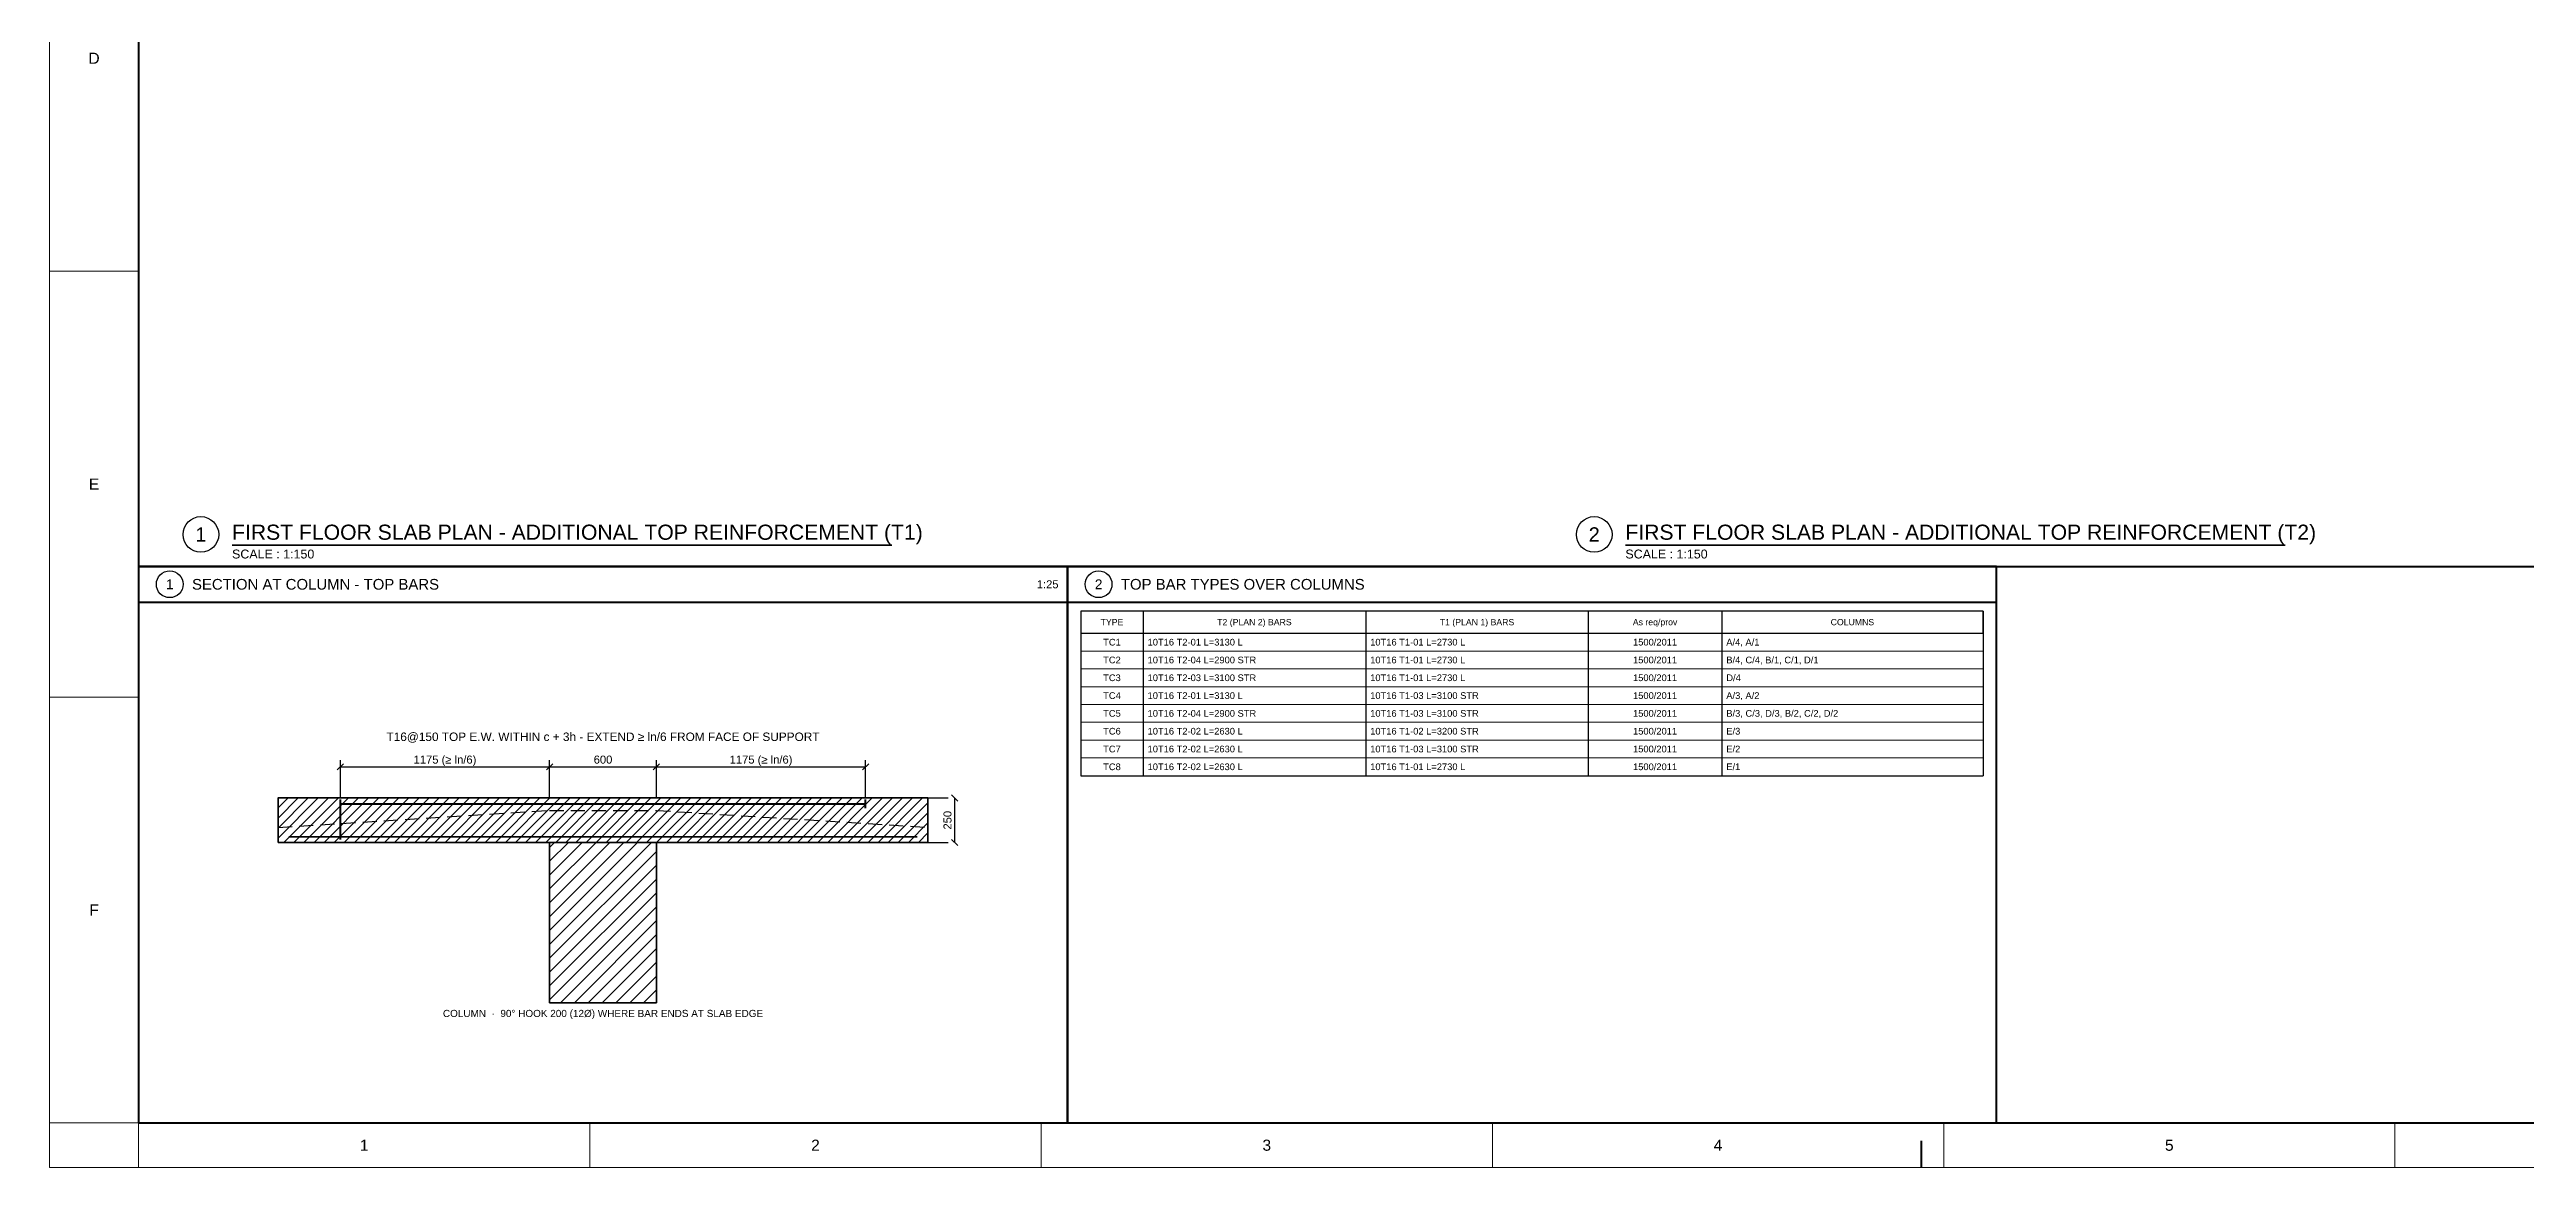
# Model space of a CAD drawing. Header units: millimetres. Extents: x 0 to 126150, y 0 to 89100.
# Drawn here: x 0 to 83462, y 0 to 37669 of the extents above; entities that cross this region are included whole.
import ezdxf
from ezdxf.enums import TextEntityAlignment as Align

# ---------------------------------------------------------------- set-up
doc = ezdxf.new("R2010")
doc.units = ezdxf.units.MM
doc.header["$LTSCALE"] = 37.5
doc.linetypes.add('DASHED', pattern=[19.05, 12.7, -6.35])
doc.layers.get('0').update_dxf_attribs({"linetype": 'CONTINUOUS'})
for name, color, linetype in [('ST-CALLOUT', 3, 'CONTINUOUS'), ('ST-DETAIL', 7, 'CONTINUOUS'), ('ST-DETAIL-HATCH', 8, 'CONTINUOUS'), ('ST-DIM', 8, 'CONTINUOUS'), ('ST-PT-TENDON', 3, 'CONTINUOUS'), ('ST-RB-TEXT', 7, 'CONTINUOUS'), ('ST-SHEET-NOTES', 7, 'CONTINUOUS'), ('ST-SHEET-SCHEDULE', 7, 'CONTINUOUS'), ('ST-SHEET-SCHEDULE-TEXT', 7, 'CONTINUOUS'), ('ST-SHEET-TEXT', 2, 'CONTINUOUS')]:
    doc.layers.add(name, color=color, linetype=linetype)
for name, color, linetype, lineweight in [('ST-COL', 7, 'CONTINUOUS', 35), ('ST-RB-BOT', 1, 'CONTINUOUS', 50), ('ST-RB-TOP', 5, 'CONTINUOUS', 50), ('ST-SHEET-FRAME', 7, 'CONTINUOUS', 50), ('ST-SHEET-TITLE', 7, 'CONTINUOUS', 25)]:
    doc.layers.add(name, color=color, linetype=linetype, lineweight=lineweight)
doc.styles.get("Standard").update_dxf_attribs({"font": 'arial.ttf'})

# ---------------------------------------------------------------- blocks, each defined once
blk = doc.blocks.new('FRAMING_REBAR_ADDITIONAL_AT_COLUMNS_L01')
at = {"layer": 'ST-DETAIL-HATCH'}
h = blk.add_hatch(dxfattribs=at)
h.set_pattern_fill('ANSI31', color=256, scale=75.59)
h.paths.add_polyline_path([(7700, 10950), (29600, 10950), (29600, 12450), (7700, 12450)])
h = blk.add_hatch(dxfattribs=at)
h.set_pattern_fill('ANSI31', color=256, scale=103.937)
h.paths.add_polyline_path([(16850, 5550), (20450, 5550), (20450, 10950), (16850, 10950)])
at = {"layer": 'ST-CALLOUT'}
for centre, radius in [((5100, 21330), 600), ((52050, 21330), 600), ((4050, 19650), 450), ((35350, 19650), 450)]:
    blk.add_circle(centre, radius, dxfattribs=at)
at = {"layer": 'ST-COL', "lineweight": 35}
blk.add_lwpolyline([(16850, 5550), (20450, 5550), (20450, 10950), (16850, 10950)], close=True, dxfattribs=at)
at = {"layer": 'ST-DETAIL', "lineweight": 35}
blk.add_lwpolyline([(7700, 10950), (29600, 10950), (29600, 12450), (7700, 12450)], close=True, dxfattribs=at)
at = {"layer": 'ST-DIM'}
for p, q in [((9695, 13395), (9905, 13605)), ((9800, 12450), (9800, 13725)), ((9800, 13500), (16850, 13500)), ((16745, 13395), (16955, 13605)), ((16745, 13395), (16955, 13605)), ((16850, 12450), (16850, 13725)), ((16850, 12450), (16850, 13725)), ((16850, 13500), (20450, 13500)), ((20345, 13395), (20555, 13605)), ((20345, 13395), (20555, 13605)), ((20450, 12450), (20450, 13725)), ((20450, 12450), (20450, 13725)), ((20450, 13500), (27500, 13500)), ((27395, 13395), (27605, 13605)), ((27500, 12450), (27500, 13725)), ((30605, 12345), (30395, 12555)), ((29600, 12450), (30275, 12450)), ((30500, 10950), (30500, 12450)), ((29600, 10950), (30275, 10950)), ((30605, 10845), (30395, 11055))]:
    blk.add_line(p, q, dxfattribs=at)
at = {"layer": 'ST-PT-TENDON', "linetype": 'DASHED'}
blk.add_lwpolyline([(7700, 11460), (16850, 12030), (20450, 12030), (29600, 11460)], dxfattribs=at)
at = {"layer": 'ST-RB-BOT', "lineweight": 35}
blk.add_line((8060, 11136), (29240, 11136), dxfattribs=at)
at = {"layer": 'ST-RB-TOP'}
for p, q in [((9800, 12102), (9800, 12402)), ((27500, 12102), (27500, 12402))]:
    blk.add_line(p, q, dxfattribs=at)
at = {"layer": 'ST-RB-TOP', "lineweight": 70}
blk.add_lwpolyline([(9800, 11052), (9800, 12252), (27500, 12252)], dxfattribs=at)
at = {"layer": 'ST-SHEET-FRAME', "lineweight": 13}
for p, q in [((0, 30200), (3000, 30200)), ((0, 15850), (3000, 15850)), ((0, 1500), (3000, 1500)), ((3000, 0), (3000, 1500)), ((18206.25, 0), (18206.25, 1500)), ((33412.5, 0), (33412.5, 1500)), ((48618.75, 0), (48618.75, 1500)), ((63825, 0), (63825, 1500)), ((79031.25, 0), (79031.25, 1500))]:
    blk.add_line(p, q, dxfattribs=at)
at = {"layer": 'ST-SHEET-FRAME'}
for p, q in [((3000, 20250), (96900, 20250)), ((3000, 19050), (34300, 19050)), ((34300, 19050), (65600, 19050)), ((63075, 0), (63075, 900))]:
    blk.add_line(p, q, dxfattribs=at)
at = {"layer": 'ST-SHEET-FRAME', "lineweight": 13}
blk.add_lwpolyline([(0, 0), (126150, 0), (126150, 89100), (0, 89100)], close=True, dxfattribs=at)
at = {"layer": 'ST-SHEET-FRAME'}
for points in [[(3000, 1500), (124650, 1500), (124650, 87600), (3000, 87600)], [(3000, 1500), (34300, 1500), (34300, 20250), (3000, 20250)], [(34300, 1500), (65600, 1500), (65600, 20250), (34300, 20250)]]:
    blk.add_lwpolyline(points, close=True, dxfattribs=at)
at = {"layer": 'ST-SHEET-SCHEDULE'}
for p, q in [((34750, 18750), (34750, 13200)), ((36850, 18750), (36850, 13200)), ((44350, 18750), (44350, 13200)), ((51850, 18750), (51850, 13200)), ((56350, 18750), (56350, 13200)), ((65150, 18750), (65150, 13200)), ((34750, 13200), (65150, 13200))]:
    blk.add_line(p, q, dxfattribs=at)
at = {"layer": 'ST-SHEET-SCHEDULE', "lineweight": 5}
for p, q in [((34750, 17400), (65150, 17400)), ((34750, 16800), (65150, 16800)), ((34750, 16200), (65150, 16200)), ((34750, 15600), (65150, 15600)), ((34750, 15000), (65150, 15000)), ((34750, 14400), (65150, 14400)), ((34750, 13800), (65150, 13800)), ((34750, 13200), (65150, 13200))]:
    blk.add_line(p, q, dxfattribs=at)
at = {"layer": 'ST-SHEET-SCHEDULE'}
blk.add_lwpolyline([(34750, 18000), (65150, 18000), (65150, 18750), (34750, 18750)], close=True, dxfattribs=at)
at = {"layer": 'ST-SHEET-TITLE', "lineweight": 35}
for p, q in [((6150, 20970), (28380, 20970)), ((53100, 20970), (75330, 20970))]:
    blk.add_line(p, q, dxfattribs=at)
at = {"layer": 'ST-CALLOUT'}
for s, height, p in [('1', 480, (5100, 21330)), ('2', 480, (52050, 21330)), ('1', 330, (4050, 19650)), ('2', 330, (35350, 19650))]:
    blk.add_text(s, height=height, dxfattribs=at).set_placement(p, align=Align.MIDDLE_CENTER)
at = {"layer": 'ST-DIM'}
for s, p in [('1175 (≥ ln/6)', (13325, 13608)), ('600', (18650, 13608)), ('1175 (≥ ln/6)', (23975, 13608))]:
    blk.add_text(s, height=270, dxfattribs=at).set_placement(p, align=Align.CENTER)
blk.add_text('250', height=270, rotation=90, dxfattribs=at).set_placement((30392, 11700), align=Align.CENTER)
at = {"layer": 'ST-RB-TEXT'}
blk.add_text('T16@150 TOP E.W. WITHIN c + 3h - EXTEND ≥ ln/6 FROM FACE OF SUPPORT', height=285, dxfattribs=at).set_placement((18650, 14370), align=Align.CENTER)
at = {"layer": 'ST-SHEET-FRAME'}
for s, p in [('D', (1500, 37375)), ('E', (1500, 23025)), ('F', (1500, 8675)), ('1', (10603.125, 750)), ('2', (25809.375, 750)), ('3', (41015.625, 750)), ('4', (56221.875, 750)), ('5', (71428.125, 750))]:
    blk.add_text(s, height=375, dxfattribs=at).set_placement(p, align=Align.MIDDLE_CENTER)
at = {"layer": 'ST-SHEET-NOTES'}
blk.add_text('COLUMN  ·  90° HOOK 200 (12Ø) WHERE BAR ENDS AT SLAB EDGE', height=240, dxfattribs=at).set_placement((18650, 5070), align=Align.CENTER)
at = {"layer": 'ST-SHEET-SCHEDULE-TEXT'}
for s, height, p in [('TYPE', 210, (35800, 18375)), ('T2 (PLAN 2) BARS', 210, (40600, 18375)), ('T1 (PLAN 1) BARS', 210, (48100, 18375)), ('As req/prov', 210, (54100, 18375)), ('COLUMNS', 210, (60750, 18375)), ('TC1', 225, (35800, 17700)), ('1500/2011', 225, (54100, 17700)), ('TC2', 225, (35800, 17100)), ('1500/2011', 225, (54100, 17100)), ('TC3', 225, (35800, 16500)), ('TC4', 225, (35800, 15900)), ('1500/2011', 225, (54100, 16500)), ('1500/2011', 225, (54100, 15900)), ('TC5', 225, (35800, 15300)), ('1500/2011', 225, (54100, 15300)), ('TC6', 225, (35800, 14700)), ('TC7', 225, (35800, 14100)), ('1500/2011', 225, (54100, 14700)), ('1500/2011', 225, (54100, 14100)), ('TC8', 225, (35800, 13500)), ('1500/2011', 225, (54100, 13500))]:
    blk.add_text(s, height=height, dxfattribs=at).set_placement(p, align=Align.MIDDLE_CENTER)
for s, p in [('10T16 T2-01 L=3130 L', (37000, 17700)), ('10T16 T1-01 L=2730 L', (44500, 17700)), ('A/4, A/1', (56500, 17700)), ('10T16 T2-04 L=2900 STR', (37000, 17100)), ('10T16 T1-01 L=2730 L', (44500, 17100)), ('B/4, C/4, B/1, C/1, D/1', (56500, 17100)), ('10T16 T2-03 L=3100 STR', (37000, 16500)), ('10T16 T2-01 L=3130 L', (37000, 15900)), ('10T16 T1-01 L=2730 L', (44500, 16500)), ('10T16 T1-03 L=3100 STR', (44500, 15900)), ('A/3, A/2', (56500, 15900)), ('D/4', (56500, 16500)), ('10T16 T2-04 L=2900 STR', (37000, 15300)), ('10T16 T1-03 L=3100 STR', (44500, 15300)), ('B/3, C/3, D/3, B/2, C/2, D/2', (56500, 15300)), ('10T16 T2-02 L=2630 L', (37000, 14700)), ('10T16 T2-02 L=2630 L', (37000, 14100)), ('10T16 T1-02 L=3200 STR', (44500, 14700)), ('10T16 T1-03 L=3100 STR', (44500, 14100)), ('E/3', (56500, 14700)), ('E/2', (56500, 14100)), ('10T16 T2-02 L=2630 L', (37000, 13500)), ('10T16 T1-01 L=2730 L', (44500, 13500)), ('E/1', (56500, 13500))]:
    blk.add_text(s, height=225, dxfattribs=at).set_placement(p, align=Align.MIDDLE_LEFT)
at = {"layer": 'ST-SHEET-TEXT'}
for s, p in [('FIRST FLOOR SLAB PLAN - ADDITIONAL TOP REINFORCEMENT (T1)', (6150, 21150)), ('FIRST FLOOR SLAB PLAN - ADDITIONAL TOP REINFORCEMENT (T2)', (53100, 21150))]:
    blk.add_text(s, height=510, dxfattribs=at).set_placement(p)
for s, p in [('SECTION AT COLUMN - TOP BARS', (4800, 19650)), ('TOP BAR TYPES OVER COLUMNS', (36100, 19650))]:
    blk.add_text(s, height=360, dxfattribs=at).set_placement(p, align=Align.MIDDLE_LEFT)
at = {"layer": 'ST-SHEET-TITLE'}
for p in [(6150, 20520), (53100, 20520)]:
    blk.add_text('SCALE : 1:150', height=300, dxfattribs=at).set_placement(p)
blk.add_text('1:25', height=270, dxfattribs=at).set_placement((34000, 19650), align=Align.MIDDLE_RIGHT)

msp = doc.modelspace()

# ---------------------------------------------------------------- block references
msp.add_blockref('FRAMING_REBAR_ADDITIONAL_AT_COLUMNS_L01', (0, 0))

doc.saveas('drawing.dxf')
